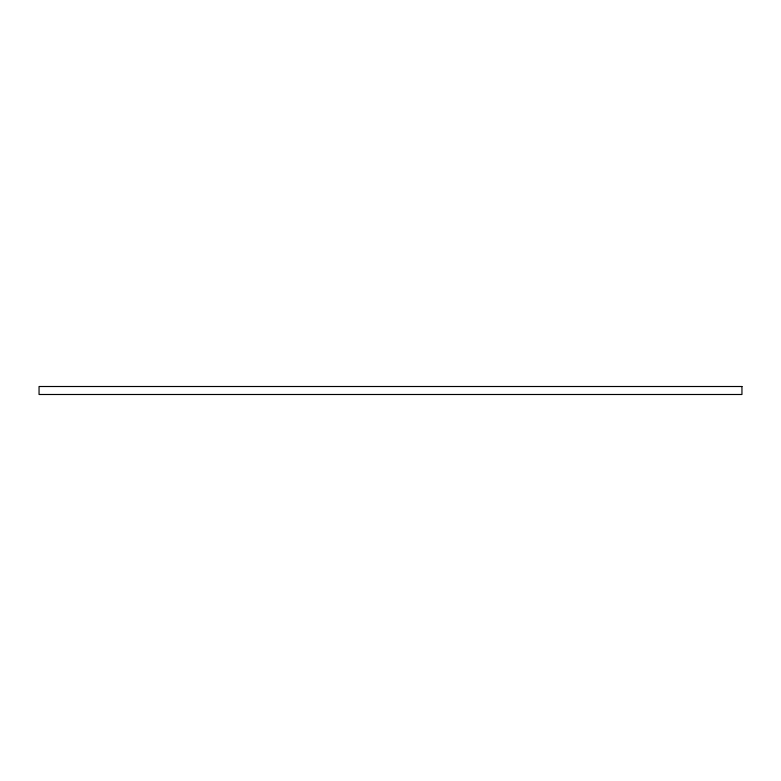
<?xml version="1.0" encoding="UTF-8"?>
<svg xmlns="http://www.w3.org/2000/svg" width="781" height="781" viewBox="0 0 781 781"><rect width="100%" height="100%" fill="white"/><g stroke="black" fill="none" stroke-linecap="round" stroke-linejoin="round"><path stroke-width="1.17" d="M741.95 386.507L39.05 386.507L39.05 394.493L741.95 394.493L741.95 386.507"/></g></svg>
